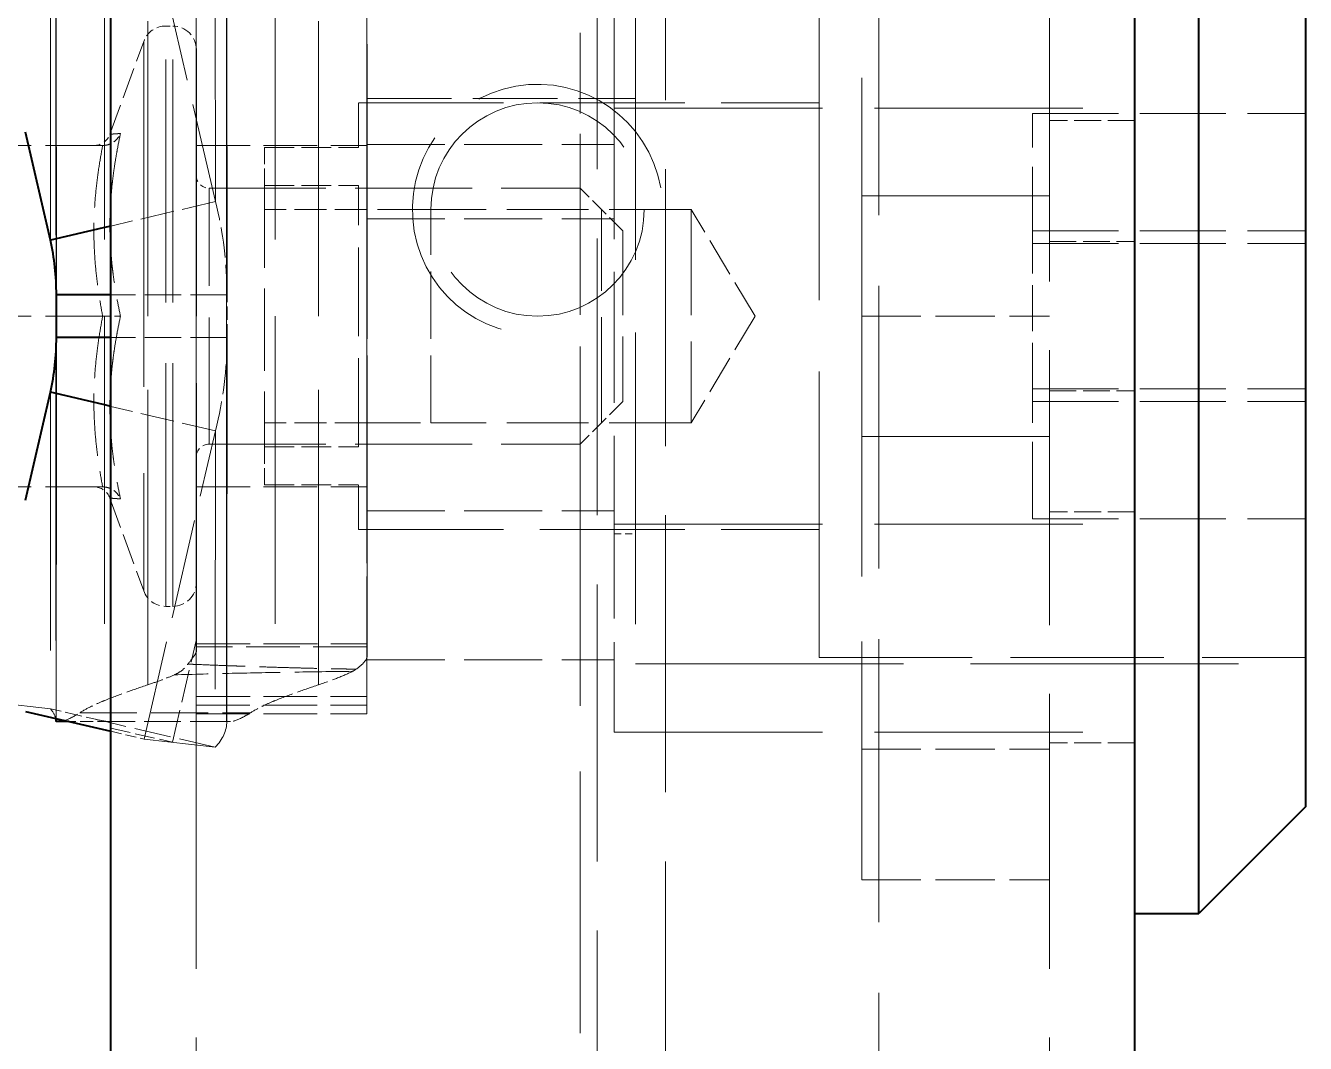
# Model space of a CAD drawing. Header units: millimetres. Extents: x 0 to 2523, y 0 to 1782.
# Drawn here: x 460.61 to 490.61, y 657.93 to 681.78 of the extents above; entities that cross this region are included whole.
import ezdxf

# ---------------------------------------------------------------- set-up
doc = ezdxf.new("R2010")
doc.units = ezdxf.units.MM
doc.header["$LTSCALE"] = 3
doc.linetypes.add('DASHED', pattern=[0.2067, 0.1654, -0.0413])
for name, color, linetype, lineweight in [('가려진 것(ISO)', 2, 'DASHED', 18), ('가려진 좁은 것(ISO)', 2, 'DASHED', 18), ('가시적인 것(ISO)', 3, 'Continuous', 40), ('가시적인 좁은 것(ISO)', 3, 'Continuous', 35)]:
    doc.layers.add(name, color=color, linetype=linetype, lineweight=lineweight)

msp = doc.modelspace()

# ---------------------------------------------------------------- linework, layer by layer
at = {"layer": '가려진 것(ISO)', "ltscale": 12.982798}
for p, q in [((464.6056, 546.9732), (464.6056, 1182.9732)), ((484.6056, 546.9732), (484.6056, 1182.9732))]:
    msp.add_line(p, q, dxfattribs=at)
at = {"layer": '가려진 것(ISO)', "ltscale": 13.080328}
for p, q in [((474.0056, 572.9732), (474.0056, 1156.9732)), ((475.6056, 1156.9732), (475.6056, 572.9732))]:
    msp.add_line(p, q, dxfattribs=at)
at = {"layer": '가려진 것(ISO)', "ltscale": 12.296404}
for p, q in [((480.2056, 688.1801), (480.2056, 674.9732)), ((480.2056, 674.9732), (480.2056, 661.7663))]:
    msp.add_line(p, q, dxfattribs=at)
at = {"layer": '가려진 것(ISO)', "ltscale": 4.708343}
for p, q in [((465.0553, 677.6585), (463.3823, 684.8826)), ((463.3823, 665.0637), (465.0553, 672.2878))]:
    msp.add_line(p, q, dxfattribs=at)
at = {"layer": '가려진 것(ISO)', "ltscale": 4.455295}
for p, q in [((474.4056, 679.8463), (474.4056, 684.7232)), ((474.4056, 670.1001), (474.4056, 665.2232))]:
    msp.add_line(p, q, dxfattribs=at)
at = {"layer": '가려진 것(ISO)', "ltscale": 15.320109}
for p, q in [((461.3133, 684.4732), (461.3133, 665.4732)), ((465.3139, 684.4732), (465.3139, 665.4732))]:
    msp.add_line(p, q, dxfattribs=at)
at = {"layer": '가려진 것(ISO)', "ltscale": 14.79346}
for p, q in [((461.3277, 675.4775), (461.3209, 684.4722)), ((465.3277, 675.4805), (465.3209, 684.4753)), ((461.3209, 665.4742), (461.3277, 674.4689)), ((465.3209, 665.4711), (465.3277, 674.4659))]:
    msp.add_line(p, q, dxfattribs=at)
at = {"layer": '가려진 것(ISO)', "ltscale": 6.327119}
msp.add_line((468.6056, 683.9732), (468.6056, 678.9969), dxfattribs=at)
at = {"layer": '가려진 것(ISO)', "ltscale": 13.3619}
msp.add_line((480.6056, 683.9732), (480.6056, 625.9732), dxfattribs=at)
at = {"layer": '가려진 것(ISO)', "ltscale": 13.763361}
msp.add_line((474.9056, 683.1232), (474.9056, 666.8232), dxfattribs=at)
at = {"layer": '가려진 것(ISO)', "ltscale": 12.64015}
msp.add_line((464.6101, 667.135), (464.6101, 682.8113), dxfattribs=at)
at = {"layer": '가려진 것(ISO)', "ltscale": 12.853812}
msp.add_line((468.6107, 667.0025), (468.6107, 682.9438), dxfattribs=at)
at = {"layer": '가려진 것(ISO)', "ltscale": 13.510047}
msp.add_line((479.2056, 666.9732), (479.2056, 682.9732), dxfattribs=at)
at = {"layer": '가려진 것(ISO)', "ltscale": 0.104586}
for p, q in [((463.8907, 681.7732), (464.0556, 681.7732)), ((463.8907, 668.1732), (464.0556, 668.1732))]:
    msp.add_line(p, q, dxfattribs=at)
at = {"layer": '가려진 것(ISO)', "ltscale": 1.469374}
for p, q in [((462.5823, 679.2364), (463.3739, 681.4113)), ((462.5823, 670.71), (463.3739, 668.5351))]:
    msp.add_line(p, q, dxfattribs=at)
at = {"layer": '가려진 것(ISO)', "ltscale": 2.095026}
for p, q in [((468.4056, 678.9232), (468.4056, 679.9732)), ((468.4056, 669.9732), (468.4056, 671.0232))]:
    msp.add_line(p, q, dxfattribs=at)
at = {"layer": '가려진 것(ISO)', "ltscale": 6.856808}
for p, q in [((468.4056, 679.9732), (479.2056, 679.9732)), ((468.4056, 669.9732), (479.2056, 669.9732))]:
    msp.add_line(p, q, dxfattribs=at)
at = {"layer": '가려진 것(ISO)', "ltscale": 3.999763}
msp.add_line((468.6056, 680.0732), (474.9056, 680.0732), dxfattribs=at)
at = {"layer": '가려진 것(ISO)', "ltscale": 9.837123}
for p, q in [((474.4056, 679.8463), (486.6056, 679.8463)), ((474.4056, 670.1001), (486.6056, 670.1001)), ((474.4056, 665.2232), (486.6056, 665.2232))]:
    msp.add_line(p, q, dxfattribs=at)
at = {"layer": '가려진 것(ISO)', "ltscale": 6.187803}
msp.add_line((474.4056, 679.8463), (474.4056, 670.1001), dxfattribs=at)
at = {"layer": '가려진 것(ISO)', "ltscale": 3.633251}
for p, q in [((484.2056, 676.6732), (484.2056, 679.7232)), ((484.2056, 670.2232), (484.2056, 673.2732))]:
    msp.add_line(p, q, dxfattribs=at)
at = {"layer": '가려진 것(ISO)', "ltscale": 4.063253}
for p, q in [((484.2056, 679.7232), (490.6056, 679.7232)), ((484.2056, 676.9732), (490.6056, 676.9732)), ((484.2056, 676.6732), (490.6056, 676.6732)), ((484.2056, 673.2732), (490.6056, 673.2732)), ((484.2056, 672.9732), (490.6056, 672.9732)), ((484.2056, 670.2232), (490.6056, 670.2232))]:
    msp.add_line(p, q, dxfattribs=at)
at = {"layer": '가려진 것(ISO)', "ltscale": 1.269698}
for p, q in [((486.6056, 679.5558), (484.6056, 679.5558)), ((484.6056, 676.7232), (486.6056, 676.7232)), ((484.6056, 673.2232), (486.6056, 673.2232)), ((486.6056, 670.3906), (484.6056, 670.3906)), ((486.6056, 664.9732), (484.6056, 664.9732))]:
    msp.add_line(p, q, dxfattribs=at)
at = {"layer": '가려진 것(ISO)', "ltscale": 2.698482}
msp.add_line((462.4133, 678.9732), (458.1629, 678.9732), dxfattribs=at)
at = {"layer": '가려진 것(ISO)', "ltscale": 5.079091}
for p, q in [((464.6039, 678.9732), (464.6039, 670.9732)), ((464.6073, 670.9732), (464.6073, 678.9732)), ((468.6039, 678.9732), (468.6039, 670.9732)), ((468.6073, 670.9732), (468.6073, 678.9732))]:
    msp.add_line(p, q, dxfattribs=at)
at = {"layer": '가려진 것(ISO)', "ltscale": 5.079092}
for p, q in [((464.6073, 678.9732), (464.6039, 678.9732)), ((464.6039, 670.9732), (464.6073, 670.9732))]:
    msp.add_line(p, q, dxfattribs=at)
at = {"layer": '가려진 것(ISO)', "ltscale": 2.539495}
for p, q in [((464.6073, 678.9732), (468.6073, 678.9732)), ((464.6073, 670.9732), (468.6073, 670.9732)), ((464.6053, 665.6566), (468.6053, 665.6566))]:
    msp.add_line(p, q, dxfattribs=at)
at = {"layer": '가려진 것(ISO)', "ltscale": 1.396677}
for p, q in [((466.2056, 678.9232), (468.4056, 678.9232)), ((466.2056, 678.0387), (468.4056, 678.0387)), ((466.2056, 671.9077), (468.4056, 671.9077)), ((466.2056, 671.0232), (468.4056, 671.0232))]:
    msp.add_line(p, q, dxfattribs=at)
at = {"layer": '가려진 것(ISO)', "ltscale": 0.796132}
for p, q in [((466.2056, 678.0387), (466.2056, 678.9232)), ((466.2056, 671.9077), (466.2056, 671.0232))]:
    msp.add_line(p, q, dxfattribs=at)
at = {"layer": '가려진 것(ISO)', "ltscale": 3.682313}
for p, q in [((468.6056, 678.9969), (474.4056, 678.9969)), ((468.6056, 677.2533), (474.4056, 677.2533)), ((468.6056, 670.4113), (474.4056, 670.4113)), ((468.6056, 666.9227), (474.4056, 666.9227))]:
    msp.add_line(p, q, dxfattribs=at)
at = {"layer": '가려진 것(ISO)', "ltscale": 2.476006}
for p, q in [((468.6056, 678.9969), (468.6056, 677.2533)), ((468.6056, 670.4113), (468.6056, 666.9227))]:
    msp.add_line(p, q, dxfattribs=at)
at = {"layer": '가려진 것(ISO)', "ltscale": 3.892509}
msp.add_line((466.2056, 678.0387), (466.2056, 671.9077), dxfattribs=at)
at = {"layer": '가려진 것(ISO)', "ltscale": 4.190152}
msp.add_line((468.4056, 671.9077), (468.4056, 678.0387), dxfattribs=at)
at = {"layer": '가려진 것(ISO)', "ltscale": 5.52352}
for p, q in [((464.9056, 677.9732), (473.6056, 677.9732)), ((464.9056, 671.9732), (473.6056, 671.9732))]:
    msp.add_line(p, q, dxfattribs=at)
at = {"layer": '가려진 것(ISO)', "ltscale": 5.983681}
msp.add_line((473.6056, 677.9732), (473.6056, 671.9732), dxfattribs=at)
at = {"layer": '가려진 것(ISO)', "ltscale": 0.897783}
for p, q in [((474.6056, 676.9732), (473.6056, 677.9732)), ((474.6056, 672.9732), (473.6056, 671.9732))]:
    msp.add_line(p, q, dxfattribs=at)
at = {"layer": '가려진 것(ISO)', "ltscale": 1.609971}
for p, q in [((465.0553, 677.6585), (462.6056, 677.0865)), ((465.0553, 672.2878), (462.6056, 672.8599))]:
    msp.add_line(p, q, dxfattribs=at)
at = {"layer": '가려진 것(ISO)', "ltscale": 1.525278}
for p, q in [((468.6082, 677.4732), (466.2056, 677.4732)), ((468.6082, 672.4732), (466.2056, 672.4732))]:
    msp.add_line(p, q, dxfattribs=at)
at = {"layer": '가려진 것(ISO)', "ltscale": 3.809293}
for p, q in [((468.6082, 677.4732), (468.6107, 677.4732)), ((468.6107, 672.4732), (468.6082, 672.4732))]:
    msp.add_line(p, q, dxfattribs=at)
at = {"layer": '가려진 것(ISO)', "ltscale": 3.174394}
for p, q in [((468.6082, 672.4732), (468.6082, 677.4732)), ((468.6107, 672.4732), (468.6107, 677.4732)), ((470.1056, 672.4732), (470.1056, 677.4732))]:
    msp.add_line(p, q, dxfattribs=at)
at = {"layer": '가려진 것(ISO)', "ltscale": 2.520347}
for p, q in [((470.1056, 677.4732), (468.6107, 677.4732)), ((468.6107, 672.4732), (470.1056, 672.4732))]:
    msp.add_line(p, q, dxfattribs=at)
at = {"layer": '가려진 것(ISO)', "ltscale": 3.872783}
for p, q in [((476.2056, 677.4732), (470.1056, 677.4732)), ((476.2056, 672.4732), (470.1056, 672.4732))]:
    msp.add_line(p, q, dxfattribs=at)
at = {"layer": '가려진 것(ISO)', "ltscale": 4.986384}
msp.add_line((476.2056, 677.4732), (476.2056, 672.4732), dxfattribs=at)
at = {"layer": '가려진 것(ISO)', "ltscale": 1.851636}
for q in [(476.2056, 677.4732), (476.2056, 672.4732)]:
    msp.add_line((477.7078, 674.9732), q, dxfattribs=at)
at = {"layer": '가려진 것(ISO)', "ltscale": 5.086114}
msp.add_line((468.6056, 670.4113), (468.6056, 677.2533), dxfattribs=at)
at = {"layer": '가려진 것(ISO)', "ltscale": 3.989087}
msp.add_line((474.6056, 676.9732), (474.6056, 672.9732), dxfattribs=at)
at = {"layer": '가려진 것(ISO)', "ltscale": 2.175142}
msp.add_line((484.2056, 673.2732), (484.2056, 676.6732), dxfattribs=at)
at = {"layer": '가려진 것(ISO)', "ltscale": 1.728174}
for p, q in [((465.3277, 675.4732), (462.6056, 675.4732)), ((465.3277, 674.4732), (462.6056, 674.4732))]:
    msp.add_line(p, q, dxfattribs=at)
at = {"layer": '가려진 것(ISO)', "ltscale": 0.634799}
msp.add_line((465.3277, 674.4732), (465.3277, 675.4732), dxfattribs=at)
at = {"layer": '가려진 것(ISO)', "ltscale": 2.698431}
msp.add_line((462.4132, 674.9732), (458.1629, 674.9732), dxfattribs=at)
at = {"layer": '가려진 것(ISO)', "ltscale": 2.793455}
for p, q in [((480.2056, 674.9732), (484.6056, 674.9732)), ((480.2056, 664.8232), (484.6056, 664.8232)), ((480.2056, 661.7663), (484.6056, 661.7663))]:
    msp.add_line(p, q, dxfattribs=at)
at = {"layer": '가려진 것(ISO)', "ltscale": 2.698487}
msp.add_line((462.4133, 670.9732), (458.1629, 670.9732), dxfattribs=at)
at = {"layer": '가려진 것(ISO)', "ltscale": 0.317349}
msp.add_line((474.4056, 669.8732), (474.9056, 669.8732), dxfattribs=at)
at = {"layer": '가려진 것(ISO)', "ltscale": 7.237747}
msp.add_line((479.2056, 666.9732), (490.6056, 666.9732), dxfattribs=at)
at = {"layer": '가려진 것(ISO)', "ltscale": 12.659248}
msp.add_line((474.9056, 666.8232), (490.6056, 666.8232), dxfattribs=at)
at = {"layer": '가려진 것(ISO)', "ltscale": 10.630617}
for p, q in [((461.1858, 665.7741), (459.5184, 665.9661)), ((465.0497, 664.8718), (463.3823, 665.0637))]:
    msp.add_line(p, q, dxfattribs=at)
at = {"layer": '가려진 것(ISO)', "ltscale": 0.808278}
msp.add_line((462.4157, 665.4869), (461.1858, 665.7741), dxfattribs=at)
at = {"layer": '가려진 것(ISO)', "ltscale": 7.548428}
msp.add_line((461.3133, 665.4732), (461.3184, 665.4732), dxfattribs=at)
at = {"layer": '가려진 것(ISO)', "ltscale": 0.612689}
msp.add_line((462.5942, 665.4732), (461.629, 665.4732), dxfattribs=at)
at = {"layer": '가려진 것(ISO)', "ltscale": 1.731117}
for p, q in [((465.0497, 664.8718), (462.4157, 665.4869)), ((465.3209, 665.4732), (462.5942, 665.4732))]:
    msp.add_line(p, q, dxfattribs=at)
at = {"layer": '가려진 것(ISO)', "ltscale": 0.44848}
msp.add_line((465.408, 665.4732), (465.3209, 665.4732), dxfattribs=at)
at = {"layer": '가려진 것(ISO)', "ltscale": 0.510403}
msp.add_line((462.6056, 665.2451), (463.3823, 665.0637), dxfattribs=at)
at = {"layer": '가려진 것(ISO)', "ltscale": 12.665669}
msp.add_circle((472.6056, 677.4732), 2.5, dxfattribs=at)
at = {"layer": '가려진 것(ISO)', "ltscale": 0.426521}
for centre, start, end in [((463.8907, 681.2232), 90, 160), ((463.8907, 668.7232), 200, 270)]:
    msp.add_arc(centre, 0.55, start, end, dxfattribs=at)
at = {"layer": '가려진 것(ISO)', "ltscale": 0.548413}
for centre, start, end in [((464.0556, 681.2232), 0, 90), ((464.0556, 668.7232), 270, 0)]:
    msp.add_arc(centre, 0.55, start, end, dxfattribs=at)
at = {"layer": '가려진 것(ISO)', "ltscale": 11.144523}
msp.add_arc((472.6056, 677.4732), 2.933, 10, 280, dxfattribs=at)
at = {"layer": '가려진 것(ISO)', "ltscale": 0.31017}
for centre, start, end in [((462.2064, 679.3732), 270, 340), ((462.2064, 670.5732), 20, 90)]:
    msp.add_arc(centre, 0.4, start, end, dxfattribs=at)
at = {"layer": '가려진 것(ISO)', "ltscale": 0.299089}
for centre, start, end in [((464.9056, 678.2732), 180, 270), ((464.9056, 671.6732), 90, 180)]:
    msp.add_arc(centre, 0.3, start, end, dxfattribs=at)
at = {"layer": '가려진 것(ISO)', "ltscale": 13.117392}
for centre, major_axis, start_param, end_param in [((464.6058, 674.9732), (0, 9.5), 0.2864656, 2.855127), ((468.6058, 674.9732), (0, -9.5), 3.4280582, 5.9967196)]:
    msp.add_ellipse(centre, major_axis=major_axis, ratio=0.0004255, start_param=start_param, end_param=end_param, dxfattribs=at)
at = {"layer": '가려진 것(ISO)', "ltscale": 3.154497}
for centre, start_param in [((464.6086, 652.265), 0.0725483), ((468.6086, 652.265), 0.0725482)]:
    msp.add_ellipse(centre, major_axis=(0, 15), ratio=0.0004255, start_param=start_param, end_param=0.4037923, dxfattribs=at)
at = {"layer": '가려진 것(ISO)', "ltscale": 2.19112}
for centre in [(464.6053, 670.6566), (468.6053, 670.6566)]:
    msp.add_ellipse(centre, major_axis=(0, -5), ratio=0.0004255, start_param=5.9967196, end_param=6.6869776, dxfattribs=at)
at = {"layer": '가려진 것(ISO)', "ltscale": 0.356764}
msp.add_open_spline([(462.4133, 678.9732), (462.4539, 678.9732), (462.4941, 678.9791), (462.5749, 679.0025), (462.6145, 679.0208), (462.6918, 679.0698), (462.728, 679.1018), (462.7877, 679.1727), (462.8115, 679.2114), (462.8293, 679.253), (462.8297, 679.2538), (462.83, 679.2547)], degree=3, knots=[0.000007253, 0.000007253, 0.000007253, 0.000007253, 0.012182988, 0.012182988, 0.025541036, 0.025541036, 0.040859243, 0.040859243, 0.055840117, 0.055840117, 0.056151409, 0.056151409, 0.056151409, 0.056151409], dxfattribs=at)
at = {"layer": '가려진 것(ISO)', "ltscale": 1.41808}
for points in [[(465.3277, 675.4732), (465.3278, 676.2086), (465.2359, 676.9439), (465.0553, 677.6585)], [(465.0553, 672.2878), (465.2359, 673.0025), (465.3278, 673.7378), (465.3277, 674.4732)]]:
    msp.add_open_spline(points, degree=3, dxfattribs=at)
at = {"layer": '가려진 것(ISO)', "ltscale": 0.356819}
msp.add_open_spline([(462.4132, 674.9732), (462.4537, 674.9732), (462.4939, 674.9732), (462.5747, 674.9732), (462.6145, 674.9732), (462.6918, 674.9732), (462.728, 674.9732), (462.7877, 674.9732), (462.8115, 674.9732), (462.8293, 674.9732), (462.8297, 674.9732), (462.83, 674.9732)], degree=3, knots=[-0.056055776, -0.056055776, -0.056055776, -0.056055776, -0.043849048, -0.043849048, -0.030415241, -0.030415241, -0.015046721, -0.015046721, 0, 0, 0.000314742, 0.000314742, 0.000314742, 0.000314742], dxfattribs=at)
at = {"layer": '가려진 것(ISO)', "ltscale": 0.356759}
msp.add_open_spline([(462.4133, 670.9732), (462.4539, 670.9732), (462.494, 670.9672), (462.5748, 670.9439), (462.6145, 670.9256), (462.6918, 670.8766), (462.728, 670.8446), (462.7877, 670.7737), (462.8115, 670.735), (462.8293, 670.6934), (462.8297, 670.6926), (462.83, 670.6917)], degree=3, knots=[-0.056046371, -0.056046371, -0.056046371, -0.056046371, -0.043826559, -0.043826559, -0.030415995, -0.030415995, -0.015038694, -0.015038694, 0, 0, 0.000312487, 0.000312487, 0.000312487, 0.000312487], dxfattribs=at)
at = {"layer": '가려진 것(ISO)', "ltscale": 2.873697}
msp.add_open_spline([(464.6082, 667.2256), (464.6084, 667.2727), (464.6087, 667.2933), (464.609, 667.2969), (464.6092, 667.3006), (464.6094, 667.2873), (464.6097, 667.2419), (464.6098, 667.216), (464.61, 667.1796), (464.6101, 667.1353)], degree=3, knots=[0, 0, 0, 0, 0.3890197, 0.3890197, 0.3890197, 0.7780394, 0.7780394, 0.7780394, 1, 1, 1, 1], dxfattribs=at)
at = {"layer": '가려진 것(ISO)', "ltscale": 2.541035}
msp.add_open_spline([(464.6091, 667.2975), (465.9422, 667.2971), (467.2755, 667.297), (468.609, 667.297)], degree=3, dxfattribs=at)
at = {"layer": '가려진 것(ISO)', "ltscale": 3.790577}
msp.add_open_spline([(468.6082, 667.2256), (468.6086, 667.2977), (468.609, 667.3152), (468.6099, 667.2408), (468.6103, 667.1489), (468.6107, 667.0029)], degree=3, knots=[-0.59728772, -0.59728772, -0.59728772, -0.59728772, -0.29865558, -0.29865558, -0.00008864, -0.00008864, -0.00008864, -0.00008864], dxfattribs=at)
at = {"layer": '가려진 것(ISO)', "ltscale": 0.923971}
msp.add_open_spline([(464.4111, 666.8195), (464.4644, 666.8934), (464.5145, 666.9531), (464.5898, 667.0584), (464.6102, 667.0998), (464.6101, 667.1353)], degree=3, knots=[-0.15257167, -0.15257167, -0.15257167, -0.15257167, -0.07857682, -0.07857682, -0.000001, -0.000001, -0.000001, -0.000001], dxfattribs=at)
at = {"layer": '가려진 것(ISO)', "ltscale": 1.041271}
msp.add_open_spline([(468.6107, 667.0029), (468.6108, 666.9628), (468.589, 666.9182), (468.5027, 666.8184), (468.4382, 666.7633), (468.3538, 666.7011)], degree=3, knots=[0.00008865, 0.00008865, 0.00008865, 0.00008865, 0.0820562, 0.0820562, 0.16423317, 0.16423317, 0.16423317, 0.16423317], dxfattribs=at)
at = {"layer": '가려진 것(ISO)', "ltscale": 0.580681}
msp.add_open_spline([(464.0931, 666.5679), (464.1592, 666.5967), (464.2186, 666.6318), (464.2716, 666.6736), (464.3245, 666.7154), (464.371, 666.764), (464.4111, 666.8195)], degree=3, knots=[0, 0, 0, 0, 0.5, 0.5, 0.5, 1, 1, 1, 1], dxfattribs=at)
at = {"layer": '가려진 것(ISO)', "ltscale": 1.033177}
msp.add_open_spline([(468.2721, 666.651), (468.1743, 666.6018), (468.0563, 666.5499), (467.7864, 666.4434), (467.6356, 666.3891), (467.4689, 666.3337)], degree=3, knots=[0.000001, 0.000001, 0.000001, 0.000001, 0.08245258, 0.08245258, 0.16282276, 0.16282276, 0.16282276, 0.16282276], dxfattribs=at)
at = {"layer": '가려진 것(ISO)', "ltscale": 0.156232}
msp.add_open_spline([(468.3538, 666.7011), (468.3412, 666.6917), (468.3281, 666.6829), (468.3008, 666.6662), (468.2867, 666.6584), (468.2721, 666.651)], degree=3, knots=[0.000001, 0.000001, 0.000001, 0.000001, 0.01231331, 0.01231331, 0.024625646, 0.024625646, 0.024625646, 0.024625646], dxfattribs=at)
at = {"layer": '가려진 것(ISO)', "ltscale": 1.037947}
for points, knots in [([(463.4683, 666.3337), (463.2987, 666.2774), (463.1295, 666.2186), (462.7917, 666.096), (462.6232, 666.0322), (462.4551, 665.9658)], [-0.16348865, -0.16348865, -0.16348865, -0.16348865, -0.08174478, -0.08174478, -0.000001, -0.000001, -0.000001, -0.000001]), ([(467.4689, 666.3337), (467.2994, 666.2774), (467.1301, 666.2186), (466.7923, 666.096), (466.6238, 666.0322), (466.4557, 665.9658)], [-0.16348834, -0.16348834, -0.16348834, -0.16348834, -0.08174464, -0.08174464, -0.000001, -0.000001, -0.000001, -0.000001])]:
    msp.add_open_spline(points, degree=3, knots=knots, dxfattribs=at)
at = {"layer": '가려진 것(ISO)', "ltscale": 0.746983}
msp.add_open_spline([(463.4683, 666.3337), (463.5869, 666.3731), (463.6992, 666.4125), (463.8038, 666.4517), (463.9085, 666.4909), (464.0054, 666.5298), (464.0931, 666.5679)], degree=3, knots=[0, 0, 0, 0, 0.5, 0.5, 0.5, 1, 1, 1, 1], dxfattribs=at)
at = {"layer": '가려진 것(ISO)', "ltscale": 1.263882}
msp.add_open_spline([(461.3124, 665.5471), (461.2953, 665.6199), (461.2529, 665.6941), (461.1858, 665.7741)], degree=3, dxfattribs=at)
at = {"layer": '가려진 것(ISO)', "ltscale": 0.690919}
msp.add_open_spline([(461.8769, 665.6794), (461.9602, 665.7324), (462.0508, 665.7828), (462.1476, 665.8305), (462.2253, 665.8688), (462.3068, 665.9054), (462.3917, 665.9403), (462.4126, 665.9489), (462.4338, 665.9574), (462.4551, 665.9658)], degree=3, knots=[0, 0, 0, 0, 0.5, 0.5, 0.5, 0.9010945, 0.9010945, 0.9010945, 1, 1, 1, 1], dxfattribs=at)
at = {"layer": '가려진 것(ISO)', "ltscale": 0.690815}
msp.add_open_spline([(466.4557, 665.9658), (466.4347, 665.9576), (466.4139, 665.9492), (466.3932, 665.9407), (466.308, 665.9056), (466.2261, 665.8689), (466.1482, 665.8305), (466.0515, 665.7827), (465.9608, 665.7324), (465.8776, 665.6794)], degree=3, knots=[0, 0, 0, 0, 0.0974908, 0.0974908, 0.0974908, 0.5, 0.5, 0.5, 1, 1, 1, 1], dxfattribs=at)
at = {"layer": '가려진 것(ISO)', "ltscale": 0.917635}
msp.add_open_spline([(461.4073, 665.4732), (461.4715, 665.4747), (461.5656, 665.505), (461.7461, 665.5993), (461.8094, 665.6366), (461.8769, 665.6794)], degree=3, knots=[-3.84910613, -3.84910613, -3.84910613, -3.84910613, -3.75506018, -3.75506018, -3.71143601, -3.71143601, -3.71143601, -3.71143601], dxfattribs=at)
at = {"layer": '가려진 것(ISO)', "ltscale": 1.787673}
msp.add_open_spline([(462.2433, 665.5272), (462.4712, 665.4739), (462.545, 665.4735), (462.5942, 665.4732), (462.5942, 665.4732), (462.5942, 665.4732)], degree=3, knots=[0, 0, 0, 0, 0.27958637, 0.27958637, 0.28082374, 0.28082374, 0.28082374, 0.28082374], dxfattribs=at)
at = {"layer": '가려진 것(ISO)', "ltscale": 2.048363}
msp.add_open_spline([(465.3209, 665.4732), (465.3214, 665.2658), (465.2299, 665.0584), (465.0497, 664.8718)], degree=3, dxfattribs=at)
at = {"layer": '가려진 것(ISO)', "ltscale": 0.917664}
msp.add_open_spline([(465.8776, 665.6794), (465.8101, 665.6366), (465.7467, 665.5994), (465.5663, 665.505), (465.4721, 665.4747), (465.408, 665.4732)], degree=3, knots=[3.71149206, 3.71149206, 3.71149206, 3.71149206, 3.75511823, 3.75511823, 3.84916664, 3.84916664, 3.84916664, 3.84916664], dxfattribs=at)
at = {"layer": '가려진 좁은 것(ISO)', "ltscale": 12.197012}
for p, q in [((465.0553, 677.6585), (465.0497, 685.0746)), ((461.1914, 676.7562), (461.1858, 684.1723)), ((461.1914, 673.1902), (461.1858, 665.7741)), ((465.0553, 672.2878), (465.0497, 664.8718))]:
    msp.add_line(p, q, dxfattribs=at)
at = {"layer": '가려진 좁은 것(ISO)', "ltscale": 15.320109}
for p, q in [((461.3133, 684.4732), (461.3133, 665.4732)), ((461.3175, 684.4732), (461.3175, 665.4732)), ((465.3139, 684.4732), (465.3139, 665.4732)), ((465.3175, 665.4732), (465.3175, 684.4732)), ((465.3184, 684.4732), (465.3184, 665.4732))]:
    msp.add_line(p, q, dxfattribs=at)
at = {"layer": '가려진 좁은 것(ISO)', "ltscale": 5.47371}
for p, q in [((461.3184, 675.8107), (461.3184, 684.4323)), ((461.3184, 665.5141), (461.3184, 674.1356))]:
    msp.add_line(p, q, dxfattribs=at)
at = {"layer": '가려진 좁은 것(ISO)', "ltscale": 14.79346}
for p, q in [((461.3277, 675.4775), (461.3209, 684.4722)), ((461.3277, 674.4689), (461.3209, 665.4742))]:
    msp.add_line(p, q, dxfattribs=at)
at = {"layer": '가려진 좁은 것(ISO)', "ltscale": 14.802096}
for p, q in [((465.3277, 675.4732), (465.3209, 684.4732)), ((465.3277, 674.4732), (465.3209, 665.4732))]:
    msp.add_line(p, q, dxfattribs=at)
at = {"layer": '가려진 좁은 것(ISO)', "ltscale": 14.525633}
msp.add_line((462.4551, 683.9805), (462.4551, 665.9658), dxfattribs=at)
at = {"layer": '가려진 좁은 것(ISO)', "ltscale": 14.52563}
msp.add_line((466.4557, 683.9805), (466.4557, 665.9658), dxfattribs=at)
at = {"layer": '가려진 좁은 것(ISO)', "ltscale": 3.809293}
msp.add_line((473.6056, 683.9732), (473.6056, 677.9732), dxfattribs=at)
at = {"layer": '가려진 좁은 것(ISO)', "ltscale": 13.932404}
msp.add_line((463.4683, 666.3337), (463.4683, 683.6127), dxfattribs=at)
at = {"layer": '가려진 좁은 것(ISO)', "ltscale": 13.932405}
msp.add_line((467.4689, 666.3337), (467.4689, 683.6127), dxfattribs=at)
at = {"layer": '가려진 좁은 것(ISO)', "ltscale": 12.639679}
msp.add_line((464.6101, 667.1353), (464.6101, 682.8111), dxfattribs=at)
at = {"layer": '가려진 좁은 것(ISO)', "ltscale": 12.853303}
msp.add_line((468.6107, 667.0029), (468.6107, 682.9435), dxfattribs=at)
at = {"layer": '가려진 좁은 것(ISO)', "ltscale": 11.483541}
for p, q in [((463.8907, 668.1732), (463.8907, 681.7732)), ((464.0556, 668.1732), (464.0556, 681.7732))]:
    msp.add_line(p, q, dxfattribs=at)
at = {"layer": '가려진 좁은 것(ISO)', "ltscale": 16.308598}
msp.add_line((463.3739, 681.4113), (463.3739, 668.5351), dxfattribs=at)
at = {"layer": '가려진 좁은 것(ISO)', "ltscale": 2.476006}
msp.add_line((468.6076, 677.2533), (468.609, 678.9969), dxfattribs=at)
at = {"layer": '가려진 좁은 것(ISO)', "ltscale": 0.000980327}
msp.add_line((468.6056, 678.1392), (468.6073, 678.1392), dxfattribs=at)
at = {"layer": '가려진 좁은 것(ISO)', "ltscale": 5.983681}
msp.add_line((464.9056, 671.9732), (464.9056, 677.9732), dxfattribs=at)
at = {"layer": '가려진 좁은 것(ISO)', "ltscale": 0.12796}
for p, q in [((468.6073, 677.9755), (468.4056, 677.9753)), ((468.4056, 671.971), (468.6073, 671.9709))]:
    msp.add_line(p, q, dxfattribs=at)
at = {"layer": '가려진 좁은 것(ISO)', "ltscale": 0.125799}
for p, q in [((468.4056, 677.971), (468.6039, 677.9709)), ((468.6039, 671.9755), (468.4056, 671.9753))]:
    msp.add_line(p, q, dxfattribs=at)
at = {"layer": '가려진 좁은 것(ISO)', "ltscale": 2.793455}
for p, q in [((480.2056, 677.7945), (484.6056, 677.7945)), ((484.6056, 677.7945), (480.2056, 677.7945)), ((484.6056, 672.1518), (480.2056, 672.1518)), ((480.2056, 672.1518), (484.6056, 672.1518))]:
    msp.add_line(p, q, dxfattribs=at)
at = {"layer": '가려진 좁은 것(ISO)', "ltscale": 4.986384}
msp.add_line((474.1056, 672.4732), (474.1056, 677.4732), dxfattribs=at)
at = {"layer": '가려진 좁은 것(ISO)', "ltscale": 12.363597}
msp.add_line((473.6056, 671.9732), (473.6056, 625.9732), dxfattribs=at)
at = {"layer": '가려진 좁은 것(ISO)', "ltscale": 1.553127}
msp.add_line((464.0493, 664.987), (464.6056, 667.3693), dxfattribs=at)
at = {"layer": '가려진 좁은 것(ISO)', "ltscale": 2.539495}
for p, q in [((468.6082, 667.2256), (464.6082, 667.2256)), ((464.6061, 666.0587), (468.6061, 666.0587)), ((464.6047, 665.8603), (468.6047, 665.8603))]:
    msp.add_line(p, q, dxfattribs=at)
at = {"layer": '가려진 좁은 것(ISO)', "ltscale": 2.698427}
msp.add_line((461.8769, 665.6794), (465.8776, 665.6794), dxfattribs=at)
at = {"layer": '가려진 좁은 것(ISO)', "ltscale": 0.940741}
msp.add_line((462.6056, 665.3213), (464.0493, 664.987), dxfattribs=at)
at = {"layer": '가려진 좁은 것(ISO)', "ltscale": 3.615856}
msp.add_ellipse((468.6056, 674.9732), major_axis=(0, 9), ratio=0.0004255, start_param=5.175884, end_param=5.808698, dxfattribs=at)
at = {"layer": '가려진 좁은 것(ISO)', "ltscale": 4.085482}
for start_param, end_param in [(5.6396842, 6.9266864), (2.4980915, 3.7850938)]:
    msp.add_ellipse((468.6056, 674.9732), major_axis=(0, 5), ratio=0.0004255, start_param=start_param, end_param=end_param, dxfattribs=at)
at = {"layer": '가려진 좁은 것(ISO)', "ltscale": 2.167323}
msp.add_ellipse((468.6056, 674.9732), major_axis=(0, -5.1), ratio=0.0004255, start_param=2.4723854, end_param=3.1417595, dxfattribs=at)
at = {"layer": '가려진 좁은 것(ISO)', "ltscale": 0.667734}
msp.add_ellipse((468.6056, 674.9732), major_axis=(0, -5.1), ratio=0.0004255, start_param=2.0342914, end_param=2.2405413, dxfattribs=at)
at = {"layer": '가려진 좁은 것(ISO)', "ltscale": 4.081878}
msp.add_ellipse((468.6056, 674.9732), major_axis=(0, 5), ratio=0.0004255, start_param=0.9278627, end_param=2.2137299, dxfattribs=at)
at = {"layer": '가려진 좁은 것(ISO)', "ltscale": 4.089082}
msp.add_ellipse((468.6056, 674.9732), major_axis=(0, 5), ratio=0.0004255, start_param=4.0683208, end_param=5.3564572, dxfattribs=at)
at = {"layer": '가려진 좁은 것(ISO)', "ltscale": 15.938072}
msp.add_open_spline([(464.6056, 681.2232), (464.6056, 681.2232), (464.6056, 681.2232), (464.6056, 681.2233), (464.6056, 681.2233), (464.6056, 681.2234), (464.6056, 681.2235), (464.6056, 681.2237), (464.6056, 681.2239), (464.6056, 681.2241), (464.6056, 681.2242), (464.6056, 681.2247), (464.6056, 681.225), (464.6056, 681.2255), (464.6056, 681.2257), (464.6056, 681.2263), (464.6056, 681.2266), (464.6056, 681.2277), (464.6056, 681.2282), (464.6056, 681.229), (464.6056, 681.2293), (464.6056, 681.2299), (464.6055, 681.2299), (464.6055, 681.2289), (464.6055, 681.227), (464.6054, 681.2201), (464.6054, 681.2132), (464.6053, 681.1937), (464.6052, 681.1812), (464.6052, 681.1509), (464.6051, 681.1332), (464.605, 681.0936), (464.605, 681.0718), (464.6049, 681.0284), (464.6049, 681.0055), (464.6048, 680.9553), (464.6048, 680.9279), (464.6047, 680.8687), (464.6047, 680.8369), (464.6046, 680.7692), (464.6045, 680.7332), (464.6045, 680.6574), (464.6044, 680.6176), (464.6044, 680.5347), (464.6043, 680.4916), (464.6043, 680.403), (464.6042, 680.3574), (464.6042, 680.2645), (464.6041, 680.2173), (464.6041, 680.1319), (464.6041, 680.0922), (464.604, 680.0094), (464.604, 679.9664), (464.6039, 679.8773), (464.6039, 679.8313), (464.6039, 679.7367), (464.6038, 679.6881), (464.6038, 679.5891), (464.6038, 679.5386), (464.6037, 679.4362), (464.6037, 679.3844), (464.6037, 679.2801), (464.6036, 679.2276), (464.6036, 679.1229), (464.6036, 679.0707), (464.6035, 678.9432), (464.6035, 678.8621), (464.6035, 678.6927), (464.6034, 678.6045), (464.6034, 678.4247), (464.6033, 678.3332), (464.6033, 678.1514), (464.6033, 678.0612), (464.6032, 677.8657), (464.6032, 677.7532), (464.6032, 677.5214), (464.6031, 677.4021), (464.6031, 677.1579), (464.6031, 677.0331), (464.603, 676.7797), (464.603, 676.6511), (464.603, 676.3918), (464.603, 676.2611), (464.603, 675.9993), (464.603, 675.8683), (464.6029, 675.6077), (464.6029, 675.4782), (464.6029, 675.2226), (464.6029, 675.0965), (464.6029, 674.9732), (464.6029, 674.8499), (464.6029, 674.7238), (464.6029, 674.4682), (464.6029, 674.3387), (464.603, 674.0781), (464.603, 673.9471), (464.603, 673.6853), (464.603, 673.5545), (464.603, 673.2953), (464.603, 673.1667), (464.6031, 672.9133), (464.6031, 672.7885), (464.6031, 672.5443), (464.6032, 672.425), (464.6032, 672.1931), (464.6032, 672.0807), (464.6033, 671.8852), (464.6033, 671.795), (464.6033, 671.6132), (464.6034, 671.5217), (464.6034, 671.3419), (464.6035, 671.2537), (464.6035, 671.0843), (464.6035, 671.0032), (464.6036, 670.8757), (464.6036, 670.8234), (464.6036, 670.7187), (464.6037, 670.6663), (464.6037, 670.562), (464.6037, 670.5102), (464.6038, 670.4078), (464.6038, 670.3573), (464.6038, 670.2583), (464.6039, 670.2097), (464.6039, 670.1151), (464.6039, 670.0691), (464.604, 669.98), (464.604, 669.937), (464.6041, 669.8542), (464.6041, 669.8145), (464.6041, 669.7291), (464.6042, 669.6818), (464.6042, 669.589), (464.6043, 669.5434), (464.6043, 669.4547), (464.6044, 669.4117), (464.6044, 669.3288), (464.6045, 669.289), (464.6045, 669.2132), (464.6046, 669.1772), (464.6047, 669.1094), (464.6047, 669.0776), (464.6048, 669.0185), (464.6048, 668.9911), (464.6049, 668.9409), (464.6049, 668.918), (464.605, 668.8746), (464.605, 668.8528), (464.6051, 668.8132), (464.6052, 668.7954), (464.6052, 668.7652), (464.6053, 668.7526), (464.6054, 668.7332), (464.6054, 668.7263), (464.6055, 668.7194), (464.6055, 668.7175), (464.6055, 668.7165), (464.6056, 668.7165), (464.6056, 668.7171), (464.6056, 668.7173), (464.6056, 668.7182), (464.6056, 668.7187), (464.6056, 668.7198), (464.6056, 668.7201), (464.6056, 668.7207), (464.6056, 668.7209), (464.6056, 668.7214), (464.6056, 668.7217), (464.6056, 668.7222), (464.6056, 668.7223), (464.6056, 668.7225), (464.6056, 668.7226), (464.6056, 668.7229), (464.6056, 668.723), (464.6056, 668.7231), (464.6056, 668.7231), (464.6056, 668.7231), (464.6056, 668.7232), (464.6056, 668.7232)], degree=3, knots=[2.7682585, 2.7682585, 2.7682585, 2.7682585, 2.7682654, 2.7682654, 2.7682736, 2.7682736, 2.768302, 2.768302, 2.768405, 2.768405, 2.7685079, 2.7685079, 2.7691488, 2.7691488, 2.7697897, 2.7697897, 2.7710714, 2.7710714, 2.7753516, 2.7753516, 2.7796319, 2.7796319, 2.7881924, 2.7881924, 2.8053134, 2.8053134, 2.8334237, 2.8334237, 2.861534, 2.861534, 2.8896444, 2.8896444, 2.9177547, 2.9177547, 2.9432586, 2.9432586, 2.9687626, 2.9687626, 2.9942666, 2.9942666, 3.0197705, 3.0197705, 3.0452745, 3.0452745, 3.0707784, 3.0707784, 3.0962824, 3.0962824, 3.1217864, 3.1217864, 3.142083, 3.142083, 3.1623796, 3.1623796, 3.1826762, 3.1826762, 3.2029728, 3.2029728, 3.2232694, 3.2232694, 3.243566, 3.243566, 3.2638626, 3.2638626, 3.2841593, 3.2841593, 3.3139229, 3.3139229, 3.3436866, 3.3436866, 3.3734502, 3.3734502, 3.4032139, 3.4032139, 3.4402162, 3.4402162, 3.4772185, 3.4772185, 3.5142208, 3.5142208, 3.5512231, 3.5512231, 3.5882254, 3.5882254, 3.6252277, 3.6252277, 3.66223, 3.66223, 3.6992323, 3.6992323, 3.6992323, 3.7362346, 3.7362346, 3.7732369, 3.7732369, 3.8102392, 3.8102392, 3.8472415, 3.8472415, 3.8842438, 3.8842438, 3.9212461, 3.9212461, 3.9582484, 3.9582484, 3.9952507, 3.9952507, 4.0250143, 4.0250143, 4.054778, 4.054778, 4.0845417, 4.0845417, 4.1143053, 4.1143053, 4.1346019, 4.1346019, 4.1548985, 4.1548985, 4.1751951, 4.1751951, 4.1954918, 4.1954918, 4.2157884, 4.2157884, 4.236085, 4.236085, 4.2563816, 4.2563816, 4.2766782, 4.2766782, 4.3021822, 4.3021822, 4.3276861, 4.3276861, 4.3531901, 4.3531901, 4.378694, 4.378694, 4.404198, 4.404198, 4.429702, 4.429702, 4.4552059, 4.4552059, 4.4807099, 4.4807099, 4.5088202, 4.5088202, 4.5369305, 4.5369305, 4.5650409, 4.5650409, 4.5931512, 4.5931512, 4.6102722, 4.6102722, 4.6188327, 4.6188327, 4.6231129, 4.6231129, 4.6273932, 4.6273932, 4.6286749, 4.6286749, 4.6293158, 4.6293158, 4.6299566, 4.6299566, 4.6300596, 4.6300596, 4.6301625, 4.6301625, 4.6301909, 4.6301909, 4.6301992, 4.6301992, 4.6302061, 4.6302061, 4.6302061, 4.6302061], dxfattribs=at)
at = {"layer": '가려진 좁은 것(ISO)', "ltscale": 1.579512}
for points, knots in [([(462.5823, 679.2364), (462.5823, 679.2364), (462.5857, 679.2367), (462.5927, 679.2373), (462.5944, 679.2374), (462.5963, 679.2376), (462.5985, 679.2377), (462.6051, 679.2383), (462.6139, 679.2391), (462.6249, 679.2399), (462.6317, 679.2405), (462.6395, 679.2411), (462.6479, 679.2418), (462.657, 679.2425), (462.6669, 679.2432), (462.6776, 679.2441), (462.6929, 679.2452), (462.7097, 679.2465), (462.7278, 679.2478), (462.7338, 679.2482), (462.74, 679.2486), (462.7463, 679.2491), (462.7721, 679.2509), (462.8001, 679.2528), (462.83, 679.2547)], [0, 0, 0, 0, 0.20094998, 0.20094998, 0.20094998, 0.25, 0.25, 0.25, 0.40333094, 0.40333094, 0.40333094, 0.5, 0.5, 0.5, 0.60292444, 0.60292444, 0.60292444, 0.75, 0.75, 0.75, 0.7988985, 0.7988985, 0.7988985, 0.99999466, 0.99999466, 0.99999466, 0.99999466]), ([(462.83, 670.6917), (462.7997, 670.6936), (462.7715, 670.6955), (462.7456, 670.6973), (462.7393, 670.6978), (462.733, 670.6982), (462.7269, 670.6987), (462.7087, 670.7), (462.6919, 670.7012), (462.6766, 670.7024), (462.666, 670.7032), (462.6562, 670.704), (462.6472, 670.7047), (462.6387, 670.7053), (462.6311, 670.7059), (462.6242, 670.7065), (462.6135, 670.7074), (462.6048, 670.7081), (462.5982, 670.7087), (462.5961, 670.7088), (462.5942, 670.709), (462.5925, 670.7091), (462.5857, 670.7097), (462.5823, 670.71), (462.5823, 670.71)], [0.00000535, 0.00000535, 0.00000535, 0.00000535, 0.20052293, 0.20052293, 0.20052293, 0.25, 0.25, 0.25, 0.39734023, 0.39734023, 0.39734023, 0.5, 0.5, 0.5, 0.59717741, 0.59717741, 0.59717741, 0.75, 0.75, 0.75, 0.79938724, 0.79938724, 0.79938724, 1, 1, 1, 1])]:
    msp.add_open_spline(points, degree=3, knots=knots, dxfattribs=at)
at = {"layer": '가려진 좁은 것(ISO)', "ltscale": 3.159124}
for points, knots in [([(462.83, 679.2547), (462.8052, 679.1381), (462.7801, 679.0136), (462.7555, 678.8801), (462.7507, 678.854), (462.7459, 678.8276), (462.7412, 678.8009), (462.7244, 678.7063), (462.708, 678.6074), (462.6925, 678.5051), (462.6811, 678.43), (462.6703, 678.3531), (462.6602, 678.2749), (462.6515, 678.2077), (462.6433, 678.1395), (462.6358, 678.0705), (462.6227, 677.9496), (462.6116, 677.8262), (462.603, 677.7012), (462.6006, 677.6666), (462.5984, 677.6319), (462.5964, 677.5971), (462.5871, 677.4343), (462.5823, 677.2694), (462.5823, 677.1048), (462.5823, 676.9401), (462.5871, 676.7757), (462.5964, 676.6137), (462.5984, 676.579), (462.6006, 676.5445), (462.603, 676.5101), (462.6116, 676.3858), (462.6227, 676.2633), (462.6358, 676.1435), (462.6433, 676.0751), (462.6515, 676.0075), (462.6602, 675.941), (462.6703, 675.8636), (462.6811, 675.7875), (462.6925, 675.7133), (462.708, 675.6122), (462.7244, 675.5144), (462.7412, 675.4211), (462.7459, 675.3946), (462.7507, 675.3686), (462.7555, 675.3429), (462.7801, 675.211), (462.8052, 675.0882), (462.83, 674.9732)], [0.00000232, 0.00000232, 0.00000232, 0.00000232, 0.10460482, 0.10460482, 0.10460482, 0.125, 0.125, 0.125, 0.19708955, 0.19708955, 0.19708955, 0.25, 0.25, 0.25, 0.29543023, 0.29543023, 0.29543023, 0.375, 0.375, 0.375, 0.39704146, 0.39704146, 0.39704146, 0.5, 0.5, 0.5, 0.60295854, 0.60295854, 0.60295854, 0.625, 0.625, 0.625, 0.70456977, 0.70456977, 0.70456977, 0.75, 0.75, 0.75, 0.80291045, 0.80291045, 0.80291045, 0.875, 0.875, 0.875, 0.89539518, 0.89539518, 0.89539518, 0.99999751, 0.99999751, 0.99999751, 0.99999751]), ([(462.83, 674.9732), (462.8052, 674.8582), (462.7801, 674.7354), (462.7555, 674.6035), (462.7507, 674.5778), (462.7459, 674.5517), (462.7412, 674.5253), (462.7244, 674.432), (462.708, 674.3342), (462.6925, 674.2331), (462.6811, 674.1589), (462.6703, 674.0828), (462.6602, 674.0053), (462.6515, 673.9388), (462.6433, 673.8713), (462.6358, 673.8029), (462.6227, 673.6831), (462.6116, 673.5606), (462.603, 673.4363), (462.6006, 673.4019), (462.5984, 673.3673), (462.5964, 673.3327), (462.5871, 673.1707), (462.5823, 673.0063), (462.5823, 672.8416), (462.5823, 672.6769), (462.5871, 672.5121), (462.5964, 672.3493), (462.5984, 672.3145), (462.6006, 672.2798), (462.603, 672.2451), (462.6116, 672.1202), (462.6227, 671.9968), (462.6358, 671.8759), (462.6433, 671.8069), (462.6515, 671.7387), (462.6602, 671.6715), (462.6703, 671.5933), (462.6811, 671.5164), (462.6925, 671.4413), (462.708, 671.339), (462.7244, 671.2401), (462.7412, 671.1455), (462.7459, 671.1188), (462.7507, 671.0924), (462.7555, 671.0663), (462.7801, 670.9327), (462.8052, 670.8082), (462.83, 670.6917)], [0.00000249, 0.00000249, 0.00000249, 0.00000249, 0.10460482, 0.10460482, 0.10460482, 0.125, 0.125, 0.125, 0.19708955, 0.19708955, 0.19708955, 0.25, 0.25, 0.25, 0.29543023, 0.29543023, 0.29543023, 0.375, 0.375, 0.375, 0.39704146, 0.39704146, 0.39704146, 0.5, 0.5, 0.5, 0.60295854, 0.60295854, 0.60295854, 0.625, 0.625, 0.625, 0.70456977, 0.70456977, 0.70456977, 0.75, 0.75, 0.75, 0.80291045, 0.80291045, 0.80291045, 0.875, 0.875, 0.875, 0.89539518, 0.89539518, 0.89539518, 0.99999769, 0.99999769, 0.99999769, 0.99999769])]:
    msp.add_open_spline(points, degree=3, knots=knots, dxfattribs=at)
at = {"layer": '가려진 좁은 것(ISO)', "ltscale": 2.94755}
msp.add_open_spline([(462.4133, 678.9732), (462.3867, 678.8369), (462.3607, 678.6922), (462.3361, 678.5372), (462.3115, 678.3823), (462.2882, 678.2171), (462.2687, 678.0463), (462.2492, 677.8754), (462.2335, 677.6989), (462.2228, 677.5191), (462.2121, 677.3393), (462.2064, 677.1562), (462.2064, 676.9732), (462.2064, 676.7902), (462.2121, 676.6071), (462.2228, 676.4273), (462.2335, 676.2475), (462.2492, 676.071), (462.2687, 675.9001), (462.2882, 675.7292), (462.3115, 675.5641), (462.3361, 675.4091), (462.3607, 675.2542), (462.3866, 675.1095), (462.4132, 674.9732)], degree=3, knots=[0, 0, 0, 0, 0.125, 0.125, 0.125, 0.25, 0.25, 0.25, 0.375, 0.375, 0.375, 0.5, 0.5, 0.5, 0.625, 0.625, 0.625, 0.75, 0.75, 0.75, 0.875, 0.875, 0.875, 1, 1, 1, 1], dxfattribs=at)
at = {"layer": '가려진 좁은 것(ISO)', "ltscale": 2.947551}
msp.add_open_spline([(462.4132, 674.9732), (462.3866, 674.8369), (462.3607, 674.6922), (462.3361, 674.5372), (462.3115, 674.3823), (462.2882, 674.2171), (462.2687, 674.0463), (462.2492, 673.8754), (462.2335, 673.6989), (462.2228, 673.5191), (462.2121, 673.3393), (462.2064, 673.1562), (462.2064, 672.9732), (462.2064, 672.7902), (462.2121, 672.6071), (462.2228, 672.4273), (462.2335, 672.2475), (462.2492, 672.071), (462.2687, 671.9001), (462.2882, 671.7292), (462.3115, 671.5641), (462.3361, 671.4091), (462.3607, 671.2542), (462.3867, 671.1094), (462.4133, 670.9732)], degree=3, knots=[0, 0, 0, 0, 0.125, 0.125, 0.125, 0.25, 0.25, 0.25, 0.375, 0.375, 0.375, 0.5, 0.5, 0.5, 0.625, 0.625, 0.625, 0.75, 0.75, 0.75, 0.875, 0.875, 0.875, 1, 1, 1, 1], dxfattribs=at)
at = {"layer": '가려진 좁은 것(ISO)', "ltscale": 2.734044}
msp.add_open_spline([(468.2721, 666.651), (467.7887, 666.6454), (467.3121, 666.6388), (466.8419, 666.631), (466.3718, 666.6233), (465.9081, 666.6143), (465.4501, 666.6038), (464.9921, 666.5934), (464.5396, 666.5814), (464.0931, 666.5679)], degree=3, knots=[0, 0, 0, 0, 0.3333333, 0.3333333, 0.3333333, 0.6666667, 0.6666667, 0.6666667, 1, 1, 1, 1], dxfattribs=at)
at = {"layer": '가려진 좁은 것(ISO)', "ltscale": 2.707696}
msp.add_open_spline([(464.4111, 666.8195), (464.4782, 666.8168), (464.5455, 666.8142), (464.6129, 666.8115), (464.7689, 666.8054), (464.9256, 666.7992), (465.083, 666.7932), (465.2383, 666.7873), (465.3944, 666.7814), (465.5511, 666.7758), (465.5962, 666.7741), (465.6413, 666.7725), (465.6865, 666.7709), (465.7962, 666.767), (465.9063, 666.7632), (466.0168, 666.7596), (466.1652, 666.7546), (466.3145, 666.7498), (466.4645, 666.7453), (466.5981, 666.7413), (466.7324, 666.7374), (466.8675, 666.7337), (466.9106, 666.7325), (466.9539, 666.7314), (466.9972, 666.7302), (467.0714, 666.7283), (467.1459, 666.7264), (467.2206, 666.7246), (467.3243, 666.722), (467.4284, 666.7196), (467.5329, 666.7172), (467.6255, 666.7152), (467.7184, 666.7132), (467.8117, 666.7113), (467.8947, 666.7096), (467.978, 666.7079), (468.0616, 666.7063), (468.1363, 666.7049), (468.2113, 666.7036), (468.2864, 666.7022), (468.3088, 666.7018), (468.3313, 666.7015), (468.3538, 666.7011)], degree=3, knots=[0, 0, 0, 0, 0.0532858, 0.0532858, 0.0532858, 0.1766136, 0.1766136, 0.1766136, 0.2983371, 0.2983371, 0.2983371, 0.3333333, 0.3333333, 0.3333333, 0.4182823, 0.4182823, 0.4182823, 0.5324802, 0.5324802, 0.5324802, 0.6341594, 0.6341594, 0.6341594, 0.6666667, 0.6666667, 0.6666667, 0.7223421, 0.7223421, 0.7223421, 0.7996501, 0.7996501, 0.7996501, 0.8681126, 0.8681126, 0.8681126, 0.9291059, 0.9291059, 0.9291059, 0.9836748, 0.9836748, 0.9836748, 1, 1, 1, 1], dxfattribs=at)
at = {"layer": '가시적인 것(ISO)'}
for p, q in [((462.6056, 544.9732), (462.6056, 1184.9732)), ((486.6056, 544.9732), (486.6056, 1184.9732)), ((488.1056, 660.9732), (488.1056, 688.9732)), ((490.6056, 686.4732), (490.6056, 663.4732)), ((461.1914, 676.7562), (460.6056, 679.2856)), ((462.4213, 677.0434), (461.1914, 676.7562)), ((462.6056, 677.0865), (462.4213, 677.0434)), ((462.601, 675.4732), (461.3277, 675.4732)), ((461.3277, 674.4732), (461.3277, 675.4732)), ((462.6056, 675.4732), (462.601, 675.4732)), ((462.601, 674.4732), (461.3277, 674.4732)), ((462.6056, 674.4732), (462.601, 674.4732)), ((460.6056, 670.6608), (461.1914, 673.1902)), ((462.4213, 672.9029), (461.1914, 673.1902)), ((462.6056, 672.8599), (462.4213, 672.9029)), ((460.6056, 665.7122), (462.6056, 665.2451)), ((461.3184, 665.4732), (461.3209, 665.4732)), ((461.629, 665.4732), (461.3209, 665.4732)), ((490.6056, 663.4732), (488.1056, 660.9732)), ((486.6056, 660.9732), (488.1056, 660.9732))]:
    msp.add_line(p, q, dxfattribs=at)
for points in [[(461.3277, 675.4732), (461.3277, 675.9043), (461.2817, 676.3355), (461.1914, 676.7562)], [(461.1914, 673.1902), (461.2817, 673.6109), (461.3277, 674.0421), (461.3277, 674.4732)], [(461.3209, 665.4732), (461.321, 665.4978), (461.3182, 665.5224), (461.3124, 665.5471)]]:
    msp.add_open_spline(points, degree=3, dxfattribs=at)
at = {"layer": '가시적인 좁은 것(ISO)'}
for p, q in [((461.3184, 674.1356), (461.3184, 675.8107)), ((461.3184, 665.4732), (461.3184, 665.5141))]:
    msp.add_line(p, q, dxfattribs=at)

doc.saveas('drawing.dxf')
